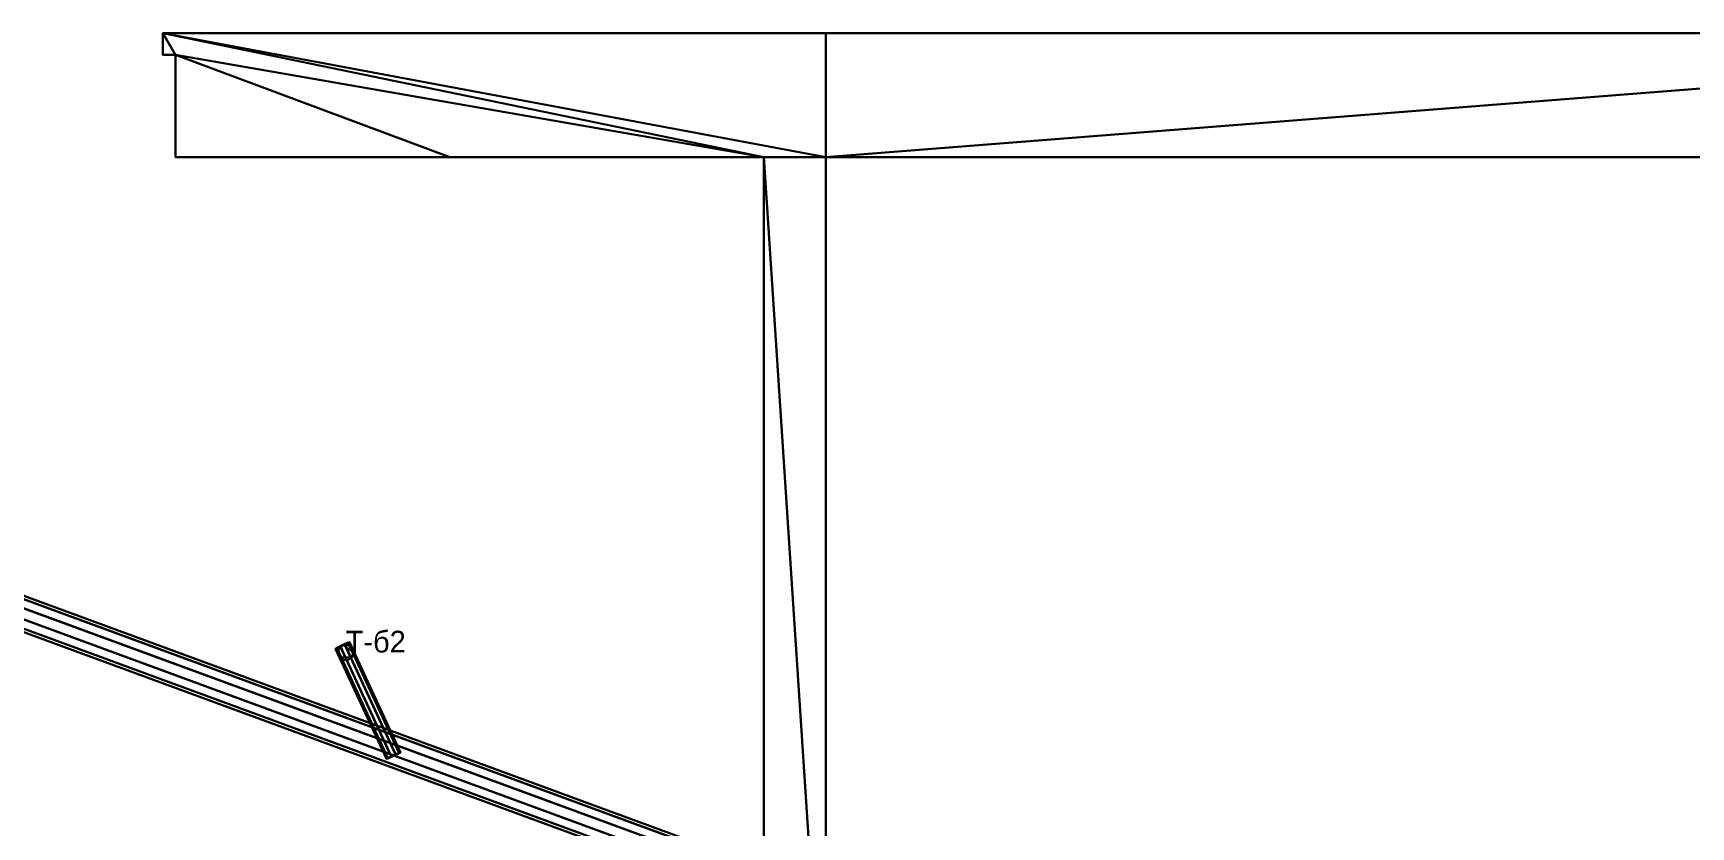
# Model space of a CAD drawing. Header units: millimetres. Extents: x -396 to 23232, y -842 to 31800.
# Drawn here: x 9973 to 15324, y 29237 to 31800 of the extents above; entities that cross this region are included whole.
import ezdxf

# ---------------------------------------------------------------- set-up
doc = ezdxf.new("R2010")
doc.units = ezdxf.units.MM
doc.layers.add('АР_3D_стены', color=8, linetype='Continuous')
doc.layers.add('ВК_3D_Марки', color=7, linetype='Continuous')
doc.layers.add('ВК_3D_К1', color=30, linetype='Continuous', true_color=0xc2410c)

msp = doc.modelspace()

# ---------------------------------------------------------------- texts
at = {"layer": 'ВК_3D_Марки'}
msp.add_text('Т-б2', height=70, dxfattribs=at).set_placement((10982, 29800, 900))

# ---------------------------------------------------------------- meshes
at = {"layer": 'АР_3D_стены'}
mesh = msp.add_polyface(dxfattribs=at)
corners = [(11318.5, 31399.6), (10432.2, 31399.6), (10432.2, 31729.6), (10432.2, 31729.6, 3000), (10432.2, 31399.6, 3000), (11318.5, 31399.6, 3000), (12532.2, 28349.6), (12332.2, 28349.6), (12332.2, 28453.9), (12332.2, 28453.9, 3000), (12332.2, 28349.6, 3000), (12532.2, 28349.6, 3000), (17632.2, 31799.6), (17632.2, 31399.6), (17562, 31399.6), (17562, 31399.6, 3000), (17632.2, 31399.6, 3000), (17632.2, 31799.6, 3000), (10392.2, 31729.6), (10392.2, 31799.6), (10392.2, 31799.6, 3000), (10392.2, 31729.6, 3000), (12332.2, 31399.6), (12332.2, 31399.6, 3000), (12532.2, 31399.6), (12532.2, 31399.6, 3000), (12532.2, 31799.6), (12532.2, 31799.6, 3000), (12332.2, 31799.6), (12332.2, 31799.6, 3000)]
mesh.append_faces([[corners[k] for k in face] for face in [(0, 1, 2), (3, 4, 5), (6, 7, 8), (9, 10, 11), (12, 13, 14), (15, 16, 17), (2, 18, 19), (20, 21, 3), (22, 0, 2), (3, 5, 23), (6, 8, 22), (23, 9, 11), (12, 14, 24), (25, 15, 17), (22, 2, 19), (20, 3, 23), (24, 6, 22), (23, 11, 25), (26, 12, 24), (25, 17, 27), (24, 22, 19), (20, 23, 25), (19, 26, 24), (25, 27, 20), (2, 18, 21, 3), (18, 19, 20, 21), (19, 28, 29, 20), (28, 28, 29, 29), (28, 26, 27, 29), (26, 12, 17, 27), (12, 13, 16, 17), (13, 14, 15, 16), (14, 24, 25, 15), (24, 6, 11, 25), (6, 7, 10, 11), (7, 8, 9, 10), (8, 22, 23, 9), (22, 0, 5, 23), (0, 1, 4, 5), (1, 2, 3, 4)]])
at = {"layer": 'ВК_3D_К1'}
mesh = msp.add_polyface(dxfattribs=at)
corners = [(7822.8, 30762, -594.4), (7819.8, 30751.9, -562.1), (14438.7, 28319, -703.1), (14441.7, 28329.1, -735.4), (7810.7, 30725.9, -542.1), (14429.6, 28293, -683.1), (7799, 30694, -542.1), (14417.9, 28261.1, -683.1), (7789.1, 30668.4, -562.1), (14408, 28235.5, -703.1), (7784.9, 30658.7, -594.4), (14403.8, 28225.8, -735.4), (7787.9, 30668.8, -626.7), (14406.8, 28235.9, -767.7), (7797, 30694.8, -646.7), (14415.9, 28261.9, -787.7), (7808.7, 30726.7, -646.7), (14427.6, 28293.8, -787.7), (7818.6, 30752.3, -626.7), (14437.5, 28319.4, -767.7)]
mesh.append_faces([[corners[k] for k in face] for face in [(0, 1, 2, 3), (1, 4, 5, 2), (4, 6, 7, 5), (6, 8, 9, 7), (8, 10, 11, 9), (10, 12, 13, 11), (12, 14, 15, 13), (14, 16, 17, 15), (16, 18, 19, 17), (18, 0, 3, 19), (18, 16, 14, 12), (3, 2, 5, 7)]])
mesh = msp.add_polyface(dxfattribs=at)
corners = [(10994.2, 29833.2, -624.1), (10990, 29830.8, -609.5), (11154.7, 29474.8, -621.3), (11158.9, 29477.2, -636), (10978.8, 29825.3, -600.4), (11143.5, 29469.3, -612.2), (10964.8, 29818.8, -600.4), (11129.5, 29462.8, -612.2), (10953.3, 29813.8, -609.5), (11118, 29457.8, -621.3), (10948.8, 29812.2, -624.1), (11113.5, 29456.2, -636), (10953, 29814.6, -638.8), (11117.7, 29458.6, -650.6), (10964.2, 29820.1, -647.9), (11128.9, 29464.1, -659.7), (10978.2, 29826.6, -647.9), (11142.9, 29470.6, -659.7), (10989.7, 29831.6, -638.8), (11154.4, 29475.6, -650.6)]
mesh.append_faces([[corners[k] for k in face] for face in [(0, 1, 2, 3), (1, 4, 5, 2), (4, 6, 7, 5), (6, 8, 9, 7), (8, 10, 11, 9), (10, 12, 13, 11), (12, 14, 15, 13), (14, 16, 17, 15), (16, 18, 19, 17), (18, 0, 3, 19), (18, 16, 14, 12), (3, 2, 5, 7)]])
mesh = msp.add_polyface(dxfattribs=at)
corners = [(11007, 29800, 25), (11002.2, 29814.7, 25), (11002.2, 29814.7, -649.9), (11007, 29800, -649.9), (10989.7, 29823.8, 25), (10989.7, 29823.8, -649.9), (10974.3, 29823.8, 25), (10974.3, 29823.8, -649.9), (10961.8, 29814.7, 25), (10961.8, 29814.7, -649.9), (10957, 29800, 25), (10957, 29800, -649.9), (10961.8, 29785.3, 25), (10961.8, 29785.3, -649.9), (10974.3, 29776.2, 25), (10974.3, 29776.2, -649.9), (10989.7, 29776.2, 25), (10989.7, 29776.2, -649.9), (11002.2, 29785.3, 25), (11002.2, 29785.3, -649.9)]
mesh.append_faces([[corners[k] for k in face] for face in [(0, 1, 2, 3), (1, 4, 5, 2), (4, 6, 7, 5), (6, 8, 9, 7), (8, 10, 11, 9), (10, 12, 13, 11), (12, 14, 15, 13), (14, 16, 17, 15), (16, 18, 19, 17), (18, 0, 3, 19), (18, 16, 14, 12), (3, 2, 5, 7)]])

doc.saveas('drawing.dxf')
